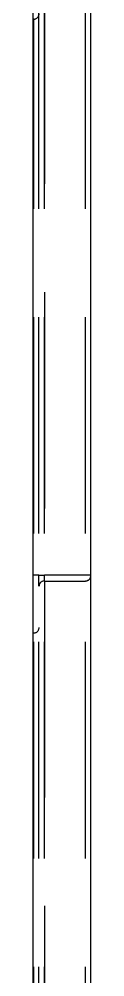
# Model space of a CAD drawing. Header units: metres. Extents: x 0 to 63075, y 0 to 44550.
# Drawn here: x 36344 to 36407, y 33906 to 34959 of the extents above; entities that cross this region are included whole.
import ezdxf

# ---------------------------------------------------------------- set-up
doc = ezdxf.new("R2010")
doc.units = ezdxf.units.M
doc.header["$LTSCALE"] = 75
doc.linetypes.add('HIDDEN2', pattern=[4.7625, 3.175, -1.5875])
for name, color, linetype in [('SDM', 7, 'Continuous'), ('SL4', 4, 'Continuous'), ('ST1', 7, 'HIDDEN2')]:
    doc.layers.add(name, color=color, linetype=linetype)

# ---------------------------------------------------------------- blocks, each defined once
blk = doc.blocks.new('A$Ce03ead7b')
at = {"layer": 'SL4'}
for p, q in [((531.3, 145.7), (531.3, 1481.3)), ((594.8, 145.7), (594.8, 1481.3))]:
    blk.add_line(p, q, dxfattribs=at)
at = {"layer": 'ST1'}
for p, q in [((543.5, 137.7), (543.5, 1475)), ((543.5, 1475), (543.5, 806.4)), ((588.9, 137.7), (588.9, 1475)), ((537.6, 137.7), (537.6, 1469.2)), ((531.8, 1417.9), (531.3, 1417.9)), ((531.8, 137.7), (531.8, 1417.9)), ((537.6, 806.4), (531.3, 806.4)), ((537.6, 794.2), (537.6, 806.4)), ((537.6, 806.4), (543.5, 806.4)), ((543.5, 800), (543.5, 806.4)), ((594.8, 806.4), (543.5, 806.4)), ((543.5, 800), (588.9, 800)), ((543.5, 800), (543.5, 137.7)), ((531.3, 742.9), (531.8, 742.9))]:
    blk.add_line(p, q, dxfattribs=at)
for centre, start, end in [((531.8, 1423.7), 270, 0), ((588.9, 805.9), 270, 0), ((543.5, 794.2), 90, 180), ((531.8, 748.7), 270, 0)]:
    blk.add_arc(centre, 5.85, start, end, dxfattribs=at)

msp = doc.modelspace()

# ---------------------------------------------------------------- block references
at = {"layer": 'SDM'}
msp.add_blockref('A$Ce03ead7b', (35812.3, 33540.9), dxfattribs=at)

doc.saveas('drawing.dxf')
